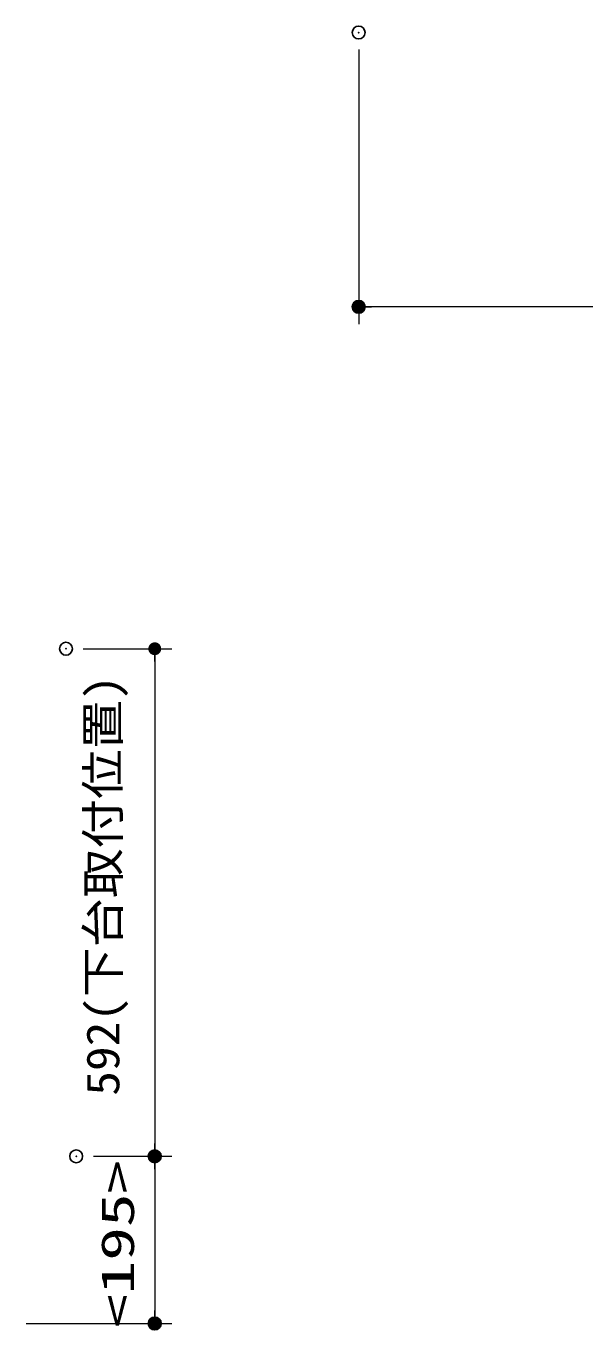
# Model space of a CAD drawing. Units: millimetres, scale not verified. Extents: x -9797 to 9797, y -4555 to 4555.
# Drawn here: x -3322 to -2671, y -1868 to -348 of the extents above; entities that cross this region are included whole.
import ezdxf
from ezdxf.enums import TextEntityAlignment as Align

# ---------------------------------------------------------------- set-up
doc = ezdxf.new("R2010")
doc.units = ezdxf.units.MM
doc.header["$LTSCALE"] = 30
doc.header["$PDMODE"] = 32
doc.header["$PDSIZE"] = 15
for name, color, linetype, lineweight in [('0-0_0', 7, 'Continuous', 25), ('0-3_寸法ﾚｲﾔｰ', 30, 'Continuous', 13), ('0-4_DEFPOINTS', 7, 'Continuous', 25)]:
    doc.layers.add(name, color=color, linetype=linetype, lineweight=lineweight)
doc.styles.add('ＭＳ ゴシック', font='')
doc.styles.get('ＭＳ ゴシック').set_extended_font_data('MS Gothic')

# ---------------------------------------------------------------- blocks, each defined once
blk = doc.blocks.new('_DOT')
at = {"layer": '0-0_0', "color": 30}
blk.add_line((-15, 0), (-30, 0), dxfattribs=at)
for points in [[(0, 0), (-15, 0), (-14.88, 1.88)], [(0, 0), (-14.88, -1.88), (-15, 0)], [(0, 0), (-14.88, 1.88), (-14.53, 3.73)], [(0, 0), (-14.53, -3.73), (-14.88, -1.88)], [(0, 0), (-14.53, 3.73), (-13.95, 5.52)], [(0, 0), (-13.95, -5.52), (-14.53, -3.73)], [(0, 0), (-13.95, 5.52), (-13.14, 7.23)], [(0, 0), (-13.14, -7.23), (-13.95, -5.52)], [(0, 0), (-13.14, 7.23), (-12.14, 8.82)], [(0, 0), (-12.14, -8.82), (-13.14, -7.23)], [(0, 0), (-12.14, 8.82), (-10.93, 10.27)], [(0, 0), (-10.93, -10.27), (-12.14, -8.82)], [(0, 0), (-10.93, 10.27), (-9.56, 11.56)], [(0, 0), (-9.56, -11.56), (-10.93, -10.27)], [(0, 0), (-9.56, 11.56), (-8.04, 12.66)], [(0, 0), (-8.04, -12.66), (-9.56, -11.56)], [(0, 0), (-8.04, 12.66), (-6.39, 13.57)], [(0, 0), (-6.39, -13.57), (-8.04, -12.66)], [(0, 0), (-6.39, 13.57), (-4.64, 14.27)], [(0, 0), (-4.64, -14.27), (-6.39, -13.57)], [(0, 0), (-4.64, 14.27), (-2.81, 14.73)], [(0, 0), (-2.81, -14.73), (-4.64, -14.27)], [(0, 0), (-2.81, 14.73), (-0.94, 14.97)], [(0, 0), (-0.94, -14.97), (-2.81, -14.73)], [(0, 0), (-0.94, 14.97), (0.94, 14.97)], [(0, 0), (0.94, -14.97), (-0.94, -14.97)], [(0, 0), (0.94, 14.97), (2.81, 14.73)], [(0, 0), (2.81, 14.73), (4.64, 14.27)], [(0, 0), (4.64, 14.27), (6.39, 13.57)], [(0, 0), (6.39, 13.57), (8.04, 12.66)], [(0, 0), (8.04, 12.66), (9.56, 11.56)], [(0, 0), (9.56, 11.56), (10.93, 10.27)], [(0, 0), (10.93, 10.27), (12.14, 8.82)], [(0, 0), (12.14, 8.82), (13.14, 7.23)], [(0, 0), (13.14, 7.23), (13.95, 5.52)], [(0, 0), (13.95, 5.52), (14.53, 3.73)], [(0, 0), (14.53, 3.73), (14.88, 1.88)], [(0, 0), (14.88, 1.88), (15, 0)], [(0, 0), (2.81, -14.73), (0.94, -14.97)], [(0, 0), (4.64, -14.27), (2.81, -14.73)], [(0, 0), (6.39, -13.57), (4.64, -14.27)], [(0, 0), (8.04, -12.66), (6.39, -13.57)], [(0, 0), (9.56, -11.56), (8.04, -12.66)], [(0, 0), (10.93, -10.27), (9.56, -11.56)], [(0, 0), (12.14, -8.82), (10.93, -10.27)], [(0, 0), (13.14, -7.23), (12.14, -8.82)], [(0, 0), (13.95, -5.52), (13.14, -7.23)], [(0, 0), (14.53, -3.73), (13.95, -5.52)], [(0, 0), (14.88, -1.88), (14.53, -3.73)], [(0, 0), (15, 0), (14.88, -1.88)]]:
    blk.add_solid(points, dxfattribs=at)

msp = doc.modelspace()

# ---------------------------------------------------------------- linework, layer by layer
at = {"layer": '0-3_寸法ﾚｲﾔｰ'}
for p, q in [((-2934.42, -375.14), (-2934.42, -695.14)), ((-2299.42, -675.14), (-2919.42, -675.14)), ((-3255.71, -1073.93), (-3152.23, -1073.93)), ((-3172.23, -1088.93), (-3172.23, -1650.93)), ((-3243.83, -1665.93), (-3152.23, -1665.93)), ((-3243.83, -1665.93), (-3152.23, -1665.93)), ((-3172.23, -1680.93), (-3172.23, -1845.93)), ((-3322.23, -1860.93), (-3152.23, -1860.93))]:
    msp.add_line(p, q, dxfattribs=at)
at = {"layer": '0-4_DEFPOINTS'}
for p in [(-2934.42, -355.14), (-2934.42, -675.14), (-3275.71, -1073.93), (-3263.83, -1665.93), (-3172.23, -1665.93), (-3172.23, -1860.93)]:
    msp.add_point(p, dxfattribs=at)

# ---------------------------------------------------------------- block references
at = {"layer": '0-3_寸法ﾚｲﾔｰ', "xscale": 0.5, "yscale": 0.5}
for p, rotation in [((-2934.42, -675.14), 180), ((-3172.23, -1073.93), 90), ((-3172.23, -1665.93), 270), ((-3172.23, -1665.93), 90), ((-3172.23, -1860.93), 270)]:
    msp.add_blockref('_DOT', p, dxfattribs=dict(at, rotation=rotation))

# ---------------------------------------------------------------- texts
at = {"layer": '0-3_寸法ﾚｲﾔｰ', "style": 'ＭＳ ゴシック'}
for s, width, p in [('592(下台取付位置)', 1.1, (-3201.97, -1595.28)), ('<195>', 1.5, (-3184.83, -1866.28))]:
    msp.add_text(s, height=38.49, rotation=90, dxfattribs=dict(at, width=width)).set_placement(p, align=Align.BOTTOM_LEFT)

doc.saveas('drawing.dxf')
